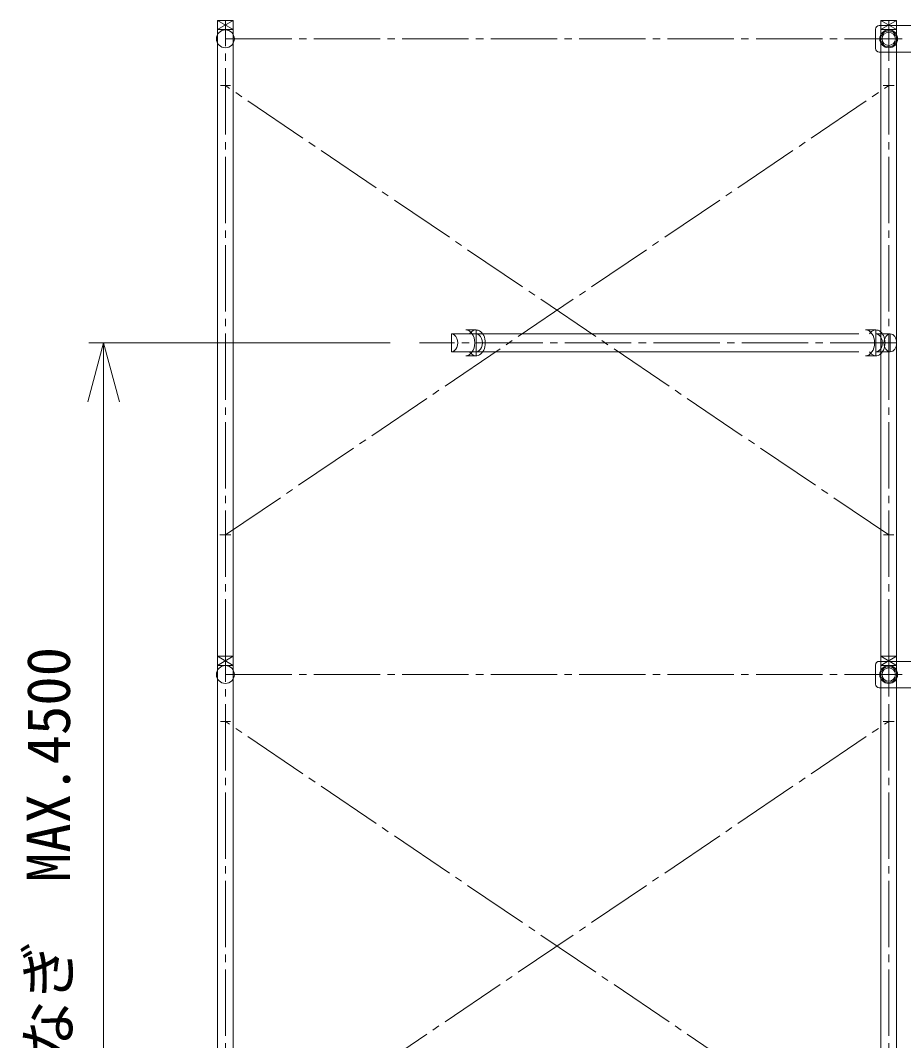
# Model space of a CAD drawing. Units: millimetres, scale not verified. Extents: x -7202 to 7173, y -9671 to 10206.
# Drawn here: x -6732 to -4335, y 2753 to 5521 of the extents above; entities that cross this region are included whole.
import ezdxf
from ezdxf.enums import TextEntityAlignment as Align

# ---------------------------------------------------------------- set-up
doc = ezdxf.new("R2010")
doc.units = ezdxf.units.MM
doc.header["$LTSCALE"] = 20
doc.linetypes.add('CHAIN2', pattern=[12, 9, -1, 1, -1])
for name, color, linetype, lineweight in [('0-5_05 寸法', 3, 'Continuous', 18), ('0-6_30 補完実線', 6, 'Continuous', 18), ('0-7_32 補完一点鎖線', 6, 'CHAIN2', 18), ('0-B_20 準用実線', 4, 'Continuous', 18), ('0-C_22 準用一点鎖線', 4, 'CHAIN2', 18)]:
    doc.layers.add(name, color=color, linetype=linetype, lineweight=lineweight)
doc.styles.add('ＭＳ ゴシック', font='')
doc.styles.get('ＭＳ ゴシック').set_extended_font_data('MS Gothic')

msp = doc.modelspace()

# ---------------------------------------------------------------- linework, layer by layer
at = {"layer": '0-5_05 寸法', "color": 7}
for p, q in [((-5728.26, 4646.42), (-6545.88, 4646.42)), ((-6505.88, 4646.42), (-6505.88, 4486.42)), ((-6505.88, 2306.42), (-6505.88, 4486.42))]:
    msp.add_line(p, q, dxfattribs=at)
msp.add_lwpolyline([(-6548.75, 4486.42), (-6505.88, 4646.42), (-6463, 4486.42)], dxfattribs=at)
at = {"layer": '0-6_30 補完実線'}
for p, q in [((-5523.18, 4681.42), (-5494.89, 4681.42)), ((-4438.19, 4681.42), (-4409.91, 4681.42)), ((-5562.07, 4670.72), (-4456, 4670.72)), ((-5562.07, 4670.72), (-5540.99, 4670.72)), ((-4409.91, 4670.72), (-4371.02, 4670.72)), ((-5562.07, 4622.12), (-4456, 4622.12)), ((-5562.07, 4622.12), (-5540.99, 4622.12)), ((-5523.18, 4611.42), (-5494.89, 4611.42)), ((-4438.19, 4611.42), (-4409.91, 4611.42)), ((-4409.91, 4622.12), (-4371.02, 4622.12))]:
    msp.add_line(p, q, dxfattribs=at)
for centre, major_axis, start_param, end_param in [((-5523.18, 4646.42), (0, 35), 3.1415927, 6.2831853), ((-5494.89, 4646.42), (0, 35), 2.3382233, 7.0865547), ((-4438.19, 4646.42), (0, 35), 3.1415927, 6.2831853), ((-4409.91, 4646.42), (0, 35), 2.3382233, 7.0865547), ((-5562.07, 4646.42), (0, -24.3), 6.2831853, 9.424778), ((-5494.89, 4646.42), (0, -24.3), 6.2831853, 9.424778), ((-4409.91, 4646.42), (0, -24.3), 6.2831853, 9.424778)]:
    msp.add_ellipse(centre, major_axis=major_axis, ratio=0.707107, start_param=start_param, end_param=end_param, dxfattribs=at)
msp.add_ellipse((-4371.02, 4646.42), major_axis=(0, -24.3), ratio=0.707107, dxfattribs=at)
at = {"layer": '0-7_32 補完一点鎖線'}
for p, q in [((-5494.89, 4681.42), (-5494.89, 4611.42)), ((-4409.91, 4681.42), (-4409.91, 4611.42)), ((-5562.07, 4622.12), (-5562.07, 4670.72)), ((-4371.02, 4622.12), (-4371.02, 4670.72)), ((-4353.83, 4646.42), (-5648.26, 4646.42))]:
    msp.add_line(p, q, dxfattribs=at)
at = {"layer": '0-B_20 準用実線'}
for p, q in [((-6153.91, 5521.42), (-6196.61, 5521.42)), ((-6153.91, 5521.42), (-6196.61, 5496.42)), ((-6153.91, 5496.42), (-6196.61, 5521.42)), ((-6153.91, 5521.42), (-6153.91, 5496.42)), ((-4396.61, 5521.42), (-4396.61, 5496.42)), ((-4396.61, 5521.42), (-4353.91, 5521.42)), ((-4353.91, 5521.42), (-4396.61, 5496.42)), ((-4353.91, 5496.42), (-4396.61, 5521.42)), ((-4353.91, 5521.42), (-4353.91, 5496.42)), ((-6196.61, 5496.42), (-6196.61, 3796.4)), ((-6153.91, 3796.4), (-6153.91, 5496.42)), ((-4411.06, 5497.22), (-4411.06, 5445.62)), ((-4401.06, 5507.22), (-4280.46, 5507.22)), ((-4280.46, 5435.62), (-4401.06, 5435.62)), ((-6153.91, 3796.42), (-6196.61, 3796.42)), ((-6153.91, 3796.42), (-6196.61, 3771.42)), ((-6153.91, 3771.42), (-6196.61, 3796.42)), ((-6153.91, 3796.42), (-6196.61, 3796.42)), ((-6153.91, 3796.42), (-6196.61, 3771.42)), ((-6153.91, 3771.42), (-6196.61, 3796.42)), ((-6153.91, 3796.42), (-6153.91, 3771.42)), ((-6153.91, 3796.42), (-6153.91, 3771.42)), ((-4396.61, 3796.42), (-4396.61, 3771.42)), ((-4396.61, 3796.42), (-4353.91, 3796.42)), ((-4353.91, 3796.42), (-4396.61, 3771.42)), ((-4353.91, 3771.42), (-4396.61, 3796.42)), ((-4396.61, 3796.42), (-4396.61, 3771.42)), ((-4396.61, 3796.42), (-4353.91, 3796.42)), ((-4353.91, 3796.42), (-4396.61, 3771.42)), ((-4353.91, 3771.42), (-4396.61, 3796.42)), ((-4353.91, 3796.42), (-4353.91, 3771.42)), ((-6196.61, 3771.42), (-6196.61, 2071.4)), ((-6175.26, 3769.72), (-6175.26, 3773.13)), ((-6153.91, 2071.4), (-6153.91, 3771.42)), ((-4411.06, 3772.22), (-4411.06, 3720.62)), ((-4401.06, 3782.22), (-4280.46, 3782.22)), ((-4280.46, 3710.62), (-4401.06, 3710.62))]:
    msp.add_line(p, q, dxfattribs=at)
for points in [[(-6196.61, 5521.42), (-6196.61, 5496.42), (-6153.91, 5496.42)], [(-4353.91, 3796.42), (-4353.91, 5496.42), (-4396.61, 5496.42), (-4396.61, 3796.42)], [(-6196.61, 3796.42), (-6196.61, 3771.42), (-6153.91, 3771.42)], [(-6196.61, 3796.42), (-6196.61, 3771.42), (-6153.91, 3771.42)], [(-4353.91, 3796.42), (-4353.91, 3771.42), (-4396.61, 3771.42)], [(-4353.91, 2071.42), (-4353.91, 3771.42), (-4396.61, 3771.42), (-4396.61, 2071.42)]]:
    msp.add_lwpolyline(points, dxfattribs=at)
for centre, radius in [((-6175.26, 5471.42), 24.3), ((-4375.26, 5471.42), 24.3), ((-4375.26, 5471.42), 21.35), ((-4375.26, 5471.42), 18.15), ((-6175.26, 3746.42), 24.3), ((-4375.26, 3746.42), 24.3), ((-4375.26, 3746.42), 21.35), ((-4375.26, 3746.42), 18.15)]:
    msp.add_circle(centre, radius, dxfattribs=at)
for centre, start, end in [((-4401.06, 5497.22), 90, 180), ((-4401.06, 5445.62), 180, 270), ((-4401.06, 3772.22), 90, 180), ((-4401.06, 3720.62), 180, 270)]:
    msp.add_arc(centre, 10, start, end, dxfattribs=at)
at = {"layer": '0-C_22 準用一点鎖線'}
for p, q in [((-6175.26, 3771.42), (-6175.26, 5521.42)), ((-4375.26, 3771.42), (-4375.26, 5521.42)), ((-4375.26, 5518.89), (-4375.26, 5424.84)), ((-6175.26, 5471.42), (-4375.26, 5471.42)), ((-4407.85, 5471.42), (-4339.05, 5471.42)), ((-6188.91, 5344.42), (-6161.61, 5344.42)), ((-6175.26, 4125.42), (-4375.26, 5344.42)), ((-4375.26, 4125.42), (-6175.26, 5344.42)), ((-4390.09, 5344.42), (-4360.43, 5344.42)), ((-6160.43, 4125.42), (-6190.09, 4125.42)), ((-4361.61, 4125.42), (-4388.91, 4125.42)), ((-6175.26, 2046.42), (-6175.26, 3796.42)), ((-4375.26, 2046.42), (-4375.26, 3796.42)), ((-4375.26, 3793.89), (-4375.26, 3699.84)), ((-6175.26, 3746.42), (-4375.26, 3746.42)), ((-4407.85, 3746.42), (-4339.05, 3746.42)), ((-6188.91, 3619.42), (-6161.61, 3619.42)), ((-6175.26, 2400.42), (-4375.26, 3619.42)), ((-4375.26, 2400.42), (-6175.26, 3619.42)), ((-4390.09, 3619.42), (-4360.43, 3619.42))]:
    msp.add_line(p, q, dxfattribs=at)

# ---------------------------------------------------------------- texts
at = {"layer": '0-5_05 寸法', "color": 7, "style": 'ＭＳ ゴシック'}
msp.add_text('壁つなぎ\u3000MAX.4500', height=117.3, rotation=90, dxfattribs=at).set_placement((-6561.88, 2383.09), align=Align.BOTTOM_LEFT)

doc.saveas('drawing.dxf')
